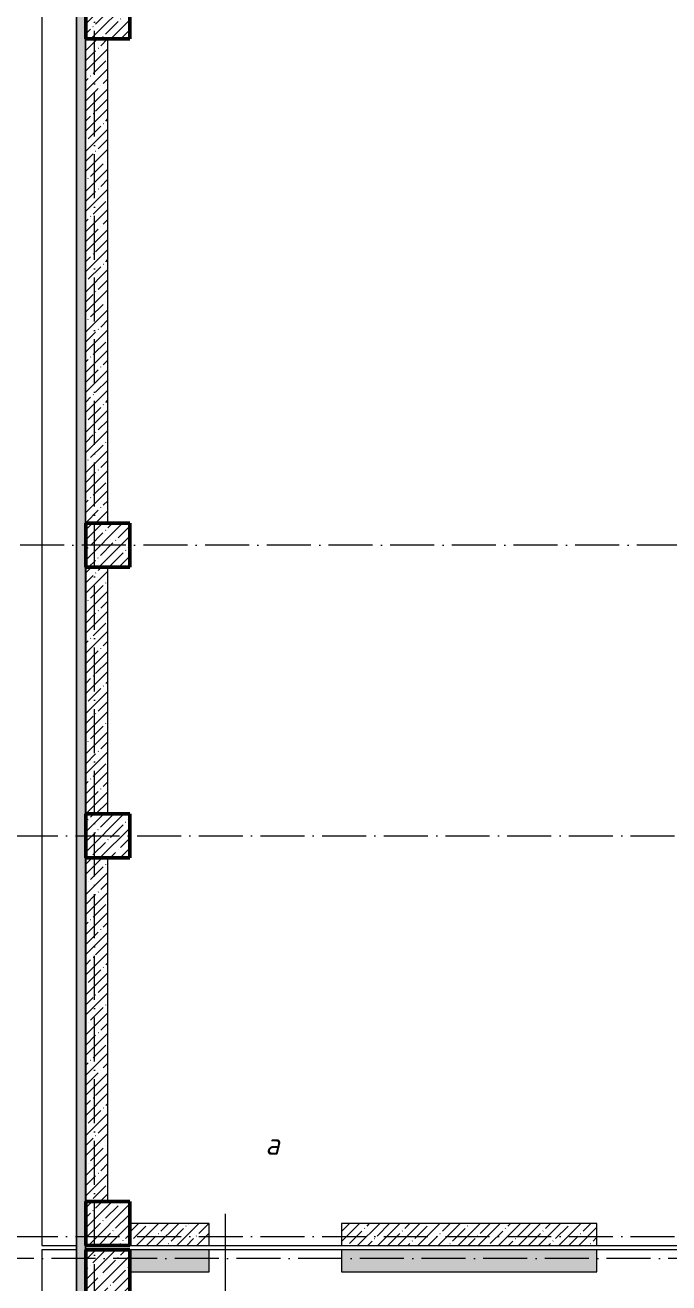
# Model space of a CAD drawing. Header units: millimetres. Extents: x -401725 to 250493, y 305116 to 802890.
# Drawn here: x -353889 to -346585, y 468122 to 482402 of the extents above; entities that cross this region are included whole.
import ezdxf

# ---------------------------------------------------------------- set-up
doc = ezdxf.new("R2010")
doc.units = ezdxf.units.MM
doc.linetypes.add('200_ШТРИХ_ш1п0_6_', pattern=[160, 100, -60])
doc.linetypes.add('50_200_ШТРИХ_1Т_ш5_п1_п1_', pattern=[700, 500, -100, 0, -100])
for name, color, linetype, lineweight in [('A-____-NOTE-TEXT', 7, 'Continuous', 9), ('A-FLOR-____-OTLN', 7, 'Continuous', 9), ('A-WALL-____-MCUT', 7, 'Continuous', 13), ('A-WALL-____-MCUT-1', 7, 'Continuous', 9), ('A-WALL-____-MCUT-3', 7, 'Continuous', 9), ('A-WALL-____-PATT-1', 7, 'Continuous', 9), ('A-WALL-FNSH-MCUT-1', 7, 'Continuous', 9), ('S-COLS-____-MCUT', 7, 'Continuous', 50), ('S-COLS-____-OTLN', 7, 'Continuous', 9), ('S-GRID-____-OTLN-1', 7, '50_200_ШТРИХ_1Т_ш5_п1_п1_', 9)]:
    doc.layers.add(name, color=color, linetype=linetype, lineweight=lineweight)
doc.layers.add('A-DETL-GENF-OTLN-4', color=9, linetype='200_ШТРИХ_ш1п0_6_', lineweight=9, true_color=0x808080)
doc.layers.add('A-DETL-GENF-OTLN-5', color=7, linetype='Continuous', lineweight=5, true_color=0xc0c0c0)
doc.styles.add('ISOCPEUR_I', font='isocpeui.ttf', dxfattribs={"width": 0.9, "height": 2.5})
pattern_1 = [(45, (-350751.34, 459015.94), (-114.04925, 114.04925), []), (45, (-350637.3, 459015.94), (-114.04925, 114.04925), [201.612, -40.322, 3.353, -36.97])]

# ---------------------------------------------------------------- blocks, each defined once
blk = doc.blocks.new('BSC_Колонна _Прямоугольная - 500х500-V48-АР1_Кладочный план подвала в осях 1-64_А-ГГ')
at = {"layer": 'S-COLS-____-OTLN'}
h = blk.add_hatch(dxfattribs=at)
h.set_pattern_fill('FP_59', color=256, style=0, pattern_type=2)
h.set_pattern_definition([(45, (2200, -9781.04), (-114.0493, 114.0493), []), (45, (2314.05, -9781.04), (-114.0493, 114.0493), [201.612, -40.322, 3.353, -36.97])])
h.paths.add_polyline_path([(-250, -250), (250, -250), (250, 250), (-250, 250)], flags=0)
at = {"layer": 'S-COLS-____-MCUT'}
for p, q in [((250, 250), (-250, 250)), ((-250, 250), (-250, -250)), ((250, -250), (250, 250)), ((-250, -250), (250, -250))]:
    blk.add_line(p, q, dxfattribs=at)
blk = doc.blocks.new('BSC_Колонна _Прямоугольная - 500х500-V50-АР1_Кладочный план подвала в осях 1-64_А-ГГ')
at = {"layer": 'S-COLS-____-OTLN'}
h = blk.add_hatch(dxfattribs=at)
h.set_pattern_fill('FP_61', color=256, style=0, pattern_type=2)
h.set_pattern_definition([(45, (2200, -23481.04), (-114.0493, 114.0493), []), (45, (2314.05, -23481.04), (-114.0493, 114.0493), [201.613, -40.323, 3.353, -36.97])])
h.paths.add_polyline_path([(-250, -250), (250, -250), (250, 250), (-250, 250)], flags=0)
at = {"layer": 'S-COLS-____-MCUT'}
for p, q in [((250, 250), (-250, 250)), ((-250, 250), (-250, -250)), ((250, -250), (250, 250)), ((-250, -250), (250, -250))]:
    blk.add_line(p, q, dxfattribs=at)
blk = doc.blocks.new('BSC_Колонна _Прямоугольная - 500х500-V51-АР1_Кладочный план подвала в осях 1-64_А-ГГ')
at = {"layer": 'S-COLS-____-OTLN'}
h = blk.add_hatch(dxfattribs=at)
h.set_pattern_fill('FP_62', color=256, style=0, pattern_type=2)
h.set_pattern_definition([(45, (2200, -17481.04), (-114.0493, 114.0493), []), (45, (2314.05, -17481.04), (-114.0493, 114.0493), [201.612, -40.322, 3.353, -36.97])])
h.paths.add_polyline_path([(-250, -250), (250, -250), (250, 250), (-250, 250)], flags=0)
at = {"layer": 'S-COLS-____-MCUT'}
for p, q in [((250, 250), (-250, 250)), ((-250, 250), (-250, -250)), ((250, -250), (250, 250)), ((-250, -250), (250, -250))]:
    blk.add_line(p, q, dxfattribs=at)
blk = doc.blocks.new('BSC_Колонна _Прямоугольная - 500х500-V108-АР1_Кладочный план подвала в осях 1-64_А-ГГ')
at = {"layer": 'S-COLS-____-OTLN'}
h = blk.add_hatch(dxfattribs=at)
h.set_pattern_fill('FP_120', color=256, style=0, pattern_type=2)
h.set_pattern_definition([(45, (2200, -14181.04), (-114.0493, 114.0493), []), (45, (2314.05, -14181.04), (-114.0493, 114.0493), [201.612, -40.322, 3.353, -36.97])])
h.paths.add_polyline_path([(-250, -250), (250, -250), (250, 250), (-250, 250)], flags=0)
at = {"layer": 'S-COLS-____-MCUT'}
for p, q in [((250, 250), (-250, 250)), ((-250, 250), (-250, -250)), ((250, -250), (250, 250)), ((-250, -250), (250, -250))]:
    blk.add_line(p, q, dxfattribs=at)
blk = doc.blocks.new('BSC_Колонна _Прямоугольная - 500х500-V148-АР1_Кладочный план подвала в осях 1-64_А-ГГ')
at = {"layer": 'S-COLS-____-OTLN'}
h = blk.add_hatch(dxfattribs=at)
h.set_pattern_fill('FP_164', color=256, style=0, pattern_type=2)
h.set_pattern_definition([(45, (2200, -9231.04), (-114.0493, 114.0493), []), (45, (2314.05, -9231.04), (-114.0493, 114.0493), [201.612, -40.322, 3.353, -36.97])])
h.paths.add_polyline_path([(-250, -250), (250, -250), (250, 250), (-250, 250)], flags=0)
at = {"layer": 'S-COLS-____-MCUT'}
for p, q in [((250, 250), (-250, 250)), ((-250, 250), (-250, -250)), ((250, -250), (250, 250)), ((-250, -250), (250, -250))]:
    blk.add_line(p, q, dxfattribs=at)
blk = doc.blocks.new('DET_L_Имитация разреза_ISO2-5 - Вправо-27489999-АР1_Кладочный план подвала в осях 1-64_А-ГГ')
at = {"layer": 'A-DETL-GENF-OTLN-5'}
blk.add_line((143, 0), (4394, 0), dxfattribs=at)

msp = doc.modelspace()

# ---------------------------------------------------------------- hatches: boundary and pattern name
at = {"layer": 'A-WALL-____-PATT-1'}
h = msp.add_hatch(dxfattribs=at)
h.set_pattern_fill('FP_91', color=256, style=0, pattern_type=2)
h.set_pattern_definition([(0, (-350751.34, 459015.94), (120.968, 69.841), [80.645, -161.29]), (120, (-350751.34, 459015.94), (-120.96808, 69.84086), [80.645, -161.29]), (60, (-350751.34, 459015.94), (-8e-05, 139.68186), [0, -161.29, 80.645, 0])])
h.paths.add_polyline_path([(-353203.3432, 456994.983), (-353203.3432, 506748.983), (-353303.3432, 506748.983), (-353303.3432, 456994.983)], flags=0)
h = msp.add_hatch(dxfattribs=at)
h.set_pattern_fill('FP_1', color=256, style=0, pattern_type=2)
h.set_pattern_definition(pattern_1)
h.paths.add_polyline_path([(-352951.3432, 476746.983), (-352951.3432, 482246.983), (-353201.3432, 482246.983), (-353201.3432, 476746.983)], flags=0)
h = msp.add_hatch(dxfattribs=at)
h.set_pattern_fill('FP_1', color=256, style=0, pattern_type=2)
h.set_pattern_definition(pattern_1)
h.paths.add_polyline_path([(-352951.3432, 473446.983), (-352951.3432, 476246.983), (-353201.3432, 476246.983), (-353201.3432, 473446.983)], flags=0)
h = msp.add_hatch(dxfattribs=at)
h.set_pattern_fill('FP_1', color=256, style=0, pattern_type=2)
h.set_pattern_definition(pattern_1)
h.paths.add_polyline_path([(-352951.3432, 469046.983), (-352951.3432, 472946.983), (-353201.3432, 472946.983), (-353201.3432, 469046.983)], flags=0)
h = msp.add_hatch(dxfattribs=at)
h.set_pattern_fill('FP_1', color=256, style=0, pattern_type=2)
h.set_pattern_definition(pattern_1)
h.paths.add_polyline_path([(-345651.3432, 468546.983), (-345651.3432, 468796.983), (-345901.2011, 468796.983), (-345901.2011, 468546.983)], flags=0)
h.paths.add_polyline_path([(-347401.2011, 468546.983), (-347401.2011, 468796.983), (-350301.3432, 468796.983), (-350301.3432, 468546.983)], flags=0)
h.paths.add_polyline_path([(-351801.3432, 468546.983), (-351801.3432, 468796.983), (-352701.3432, 468796.983), (-352701.3432, 468546.983)], flags=0)
h = msp.add_hatch(dxfattribs=at)
h.set_pattern_fill('FP_1', color=256, style=0, pattern_type=2)
h.set_pattern_definition(pattern_1)
h.paths.add_polyline_path([(-326021.6659, 468246.983), (-324951.3432, 468246.983), (-324951.3432, 468496.983), (-345901.2011, 468496.983), (-345901.2011, 468246.983), (-327789.1691, 468246.983)], flags=0)
h.paths.add_polyline_path([(-347401.2011, 468246.983), (-347402.2011, 468496.983), (-350301.3432, 468496.983), (-350301.3432, 468246.983), (-347402.2011, 468246.983)], flags=0)
h.paths.add_polyline_path([(-351801.3432, 468246.983), (-351801.3432, 468496.983), (-352701.3432, 468496.983), (-352701.3432, 468246.983)], flags=0)

# ---------------------------------------------------------------- linework, layer by layer
at = {"layer": 'A-FLOR-____-OTLN'}
for p, q in [((-353701.3432, 507246.983), (-353701.3432, 468546.983)), ((-353701.3432, 468546.983), (-353311.3432, 468546.983)), ((-351801.3432, 468546.983), (-350301.3432, 468546.983)), ((-347401.2011, 468546.983), (-345901.2011, 468546.983)), ((-353311.3432, 468496.983), (-353701.3432, 468496.983)), ((-353701.3432, 468496.983), (-353701.3432, 459553.2437)), ((-350301.3432, 468496.983), (-351801.3432, 468496.983)), ((-345901.2011, 468496.983), (-347401.2011, 468496.983))]:
    msp.add_line(p, q, dxfattribs=at)
at = {"layer": 'A-WALL-____-MCUT'}
for p, q in [((-353311.3432, 506856.983), (-353311.3432, 456986.983)), ((-353303.3432, 456994.983), (-353303.3432, 506848.983))]:
    msp.add_line(p, q, dxfattribs=at)
at = {"layer": 'A-WALL-____-MCUT-1'}
for p, q in [((-353201.3432, 476746.983), (-353201.3432, 482246.983)), ((-352951.3432, 476746.983), (-352951.3432, 482246.983)), ((-353201.3432, 476246.983), (-353201.3432, 473446.983)), ((-352951.3432, 473446.983), (-352951.3432, 476246.983)), ((-353201.3432, 472946.983), (-353201.3432, 469046.983)), ((-352951.3432, 469046.983), (-352951.3432, 472946.983)), ((-351801.3432, 468796.983), (-352701.3432, 468796.983)), ((-351801.3432, 468546.983), (-351801.3432, 468796.983)), ((-347401.2011, 468796.983), (-350301.3432, 468796.983)), ((-350301.3432, 468796.983), (-350301.3432, 468546.983)), ((-347401.2011, 468546.983), (-347401.2011, 468796.983)), ((-352701.3432, 468546.983), (-351801.3432, 468546.983)), ((-350301.3432, 468546.983), (-347401.2011, 468546.983)), ((-351801.3432, 468496.983), (-352701.3432, 468496.983)), ((-351801.3432, 468246.983), (-351801.3432, 468496.983)), ((-347401.2011, 468496.983), (-350301.3432, 468496.983)), ((-350301.3432, 468496.983), (-350301.3432, 468246.983)), ((-347401.2011, 468246.983), (-347401.2011, 468496.983)), ((-352701.3432, 468246.983), (-351801.3432, 468246.983)), ((-350301.3432, 468246.983), (-347402.2011, 468246.983))]:
    msp.add_line(p, q, dxfattribs=at)
at = {"layer": 'A-WALL-____-MCUT-3'}
msp.add_line((-353203.3432, 457094.983), (-353203.3432, 506748.983), dxfattribs=at)
at = {"layer": 'A-WALL-FNSH-MCUT-1'}
msp.add_line((-353201.3432, 468496.983), (-353201.3432, 468546.983), dxfattribs=at)
at = {"layer": 'S-GRID-____-OTLN-1'}
for p, q in [((-353101.3432, 454533.3346), (-353101.3432, 508896.9006)), ((-324043.6041, 476496.983), (-355420.1134, 476496.983)), ((-355420.1134, 473196.983), (-324043.6041, 473196.983)), ((-355420.1134, 468646.983), (-326880.7425, 468646.983)), ((-246676.9366, 468396.983), (-355213.8729, 468396.983))]:
    msp.add_line(p, q, dxfattribs=at)

# ---------------------------------------------------------------- block references
at = {"layer": 'A-DETL-GENF-OTLN-4', "rotation": 89.99999999999994}
msp.add_blockref('DET_L_Имитация разреза_ISO2-5 - Вправо-27489999-АР1_Кладочный план подвала в осях 1-64_А-ГГ', (-351615.9159, 464510.1752), dxfattribs=at)
at = {"layer": 'S-COLS-____-OTLN'}
for name, p in [('BSC_Колонна _Прямоугольная - 500х500-V50-АР1_Кладочный план подвала в осях 1-64_А-ГГ', (-352951.3432, 482496.983)), ('BSC_Колонна _Прямоугольная - 500х500-V51-АР1_Кладочный план подвала в осях 1-64_А-ГГ', (-352951.3432, 476496.983)), ('BSC_Колонна _Прямоугольная - 500х500-V108-АР1_Кладочный план подвала в осях 1-64_А-ГГ', (-352951.3432, 473196.983)), ('BSC_Колонна _Прямоугольная - 500х500-V48-АР1_Кладочный план подвала в осях 1-64_А-ГГ', (-352951.3432, 468796.983)), ('BSC_Колонна _Прямоугольная - 500х500-V148-АР1_Кладочный план подвала в осях 1-64_А-ГГ', (-352951.3432, 468246.983))]:
    msp.add_blockref(name, p, dxfattribs=at)

# ---------------------------------------------------------------- texts
at = {"layer": 'A-____-NOTE-TEXT', "insert": (-351163.5255, 469826.0495), "char_height": 250, "width": 223.670813, "attachment_point": 1, "style": 'ISOCPEUR_I'}
msp.add_mtext('\\fISOCPEUR|b0|i1|c204|p34|;\\W.9;а', dxfattribs=at)

doc.saveas('drawing.dxf')
